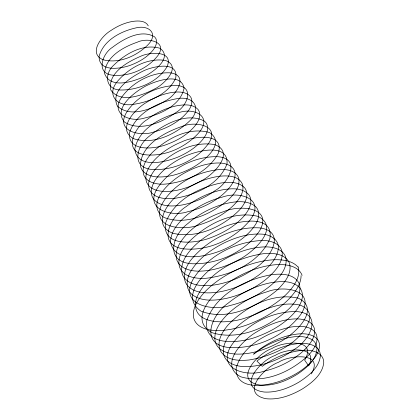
<?xml version="1.0" encoding="UTF-8"?>
<svg xmlns="http://www.w3.org/2000/svg" width="420" height="420" viewBox="0 0 420 420"><rect width="100%" height="100%" fill="white"/><g stroke="black" fill="none" stroke-linecap="round" stroke-linejoin="round"><path stroke-width="0.63" d="M311.346 373.879C324.676 351.341 288.787 355.215 278.523 362.297C265.555 366.55 239.148 393.178 265.844 398.69C278.733 400.129 291.501 395.294 302.463 388.889C311.845 382.841 322.387 374.671 323.746 362.786C323.962 352.096 310.842 349.356 302.431 350.369C287.868 351.598 273.977 357.704 262.29 366.319L256.925 361.058C268.994 351.54 283.679 344.862 299.082 343.529C307.493 342.515 320.607 345.256 320.392 355.94C319.032 367.82 308.495 375.989 299.119 382.032C288.614 388.211 276.518 392.774 264.159 392.028C235.305 388.217 261.182 359.825 275.184 355.451C284.965 348.7 319.515 344.232 308.716 365.894L304.663 360.181C317.998 337.643 282.109 341.512 271.84 348.595C257.833 352.968 231.945 381.376 260.81 385.187C273.966 385.938 286.818 380.84 297.785 373.931C306.611 367.815 316.895 359.441 317.032 347.755C315.683 336.987 302.111 335.701 293.528 336.866C278.938 338.719 265.062 345.098 253.585 354.212C263.603 345.329 275.793 338.909 288.75 335.564C297.759 333.569 308.826 331.884 316.522 338.252C322.675 344.348 318.218 353.855 313.472 359.336C305.713 368.576 295.139 375.06 284.088 379.649C270.149 385.581 235.709 392.653 236.103 368.393C242.55 344.988 268.464 331.963 290.535 327.112C298.967 325.862 310.112 325.19 315.683 332.997C319.977 341.213 313.42 350.107 307.865 355.866C290.456 371.926 264.49 383.985 240.728 376.782C218.138 364.928 243.406 339.292 256.762 331.847C268.165 324.791 281.106 319.615 294.604 318.917C301.885 318.612 311.724 320.15 314.276 328.167C316.229 338.021 308.291 346.406 301.597 352.501C290.861 361.625 277.82 367.946 264.122 371.175C247.144 377.149 216.683 369.611 230.895 346.19C244.892 324.933 270.769 311.483 296.142 311.53C324.077 313.31 309.55 340.31 294.693 349.172C283.08 357.698 269.467 363.626 255.218 365.915C245.71 367.19 234.418 367.432 226.947 360.423C220.101 353.356 223.991 342.374 229.199 335.575C237.022 325.017 248.131 317.326 259.88 311.708C271.525 306.458 284.566 302.458 297.433 304.621C304.679 305.408 311.598 312.018 309.519 319.709C301.119 343.828 272.438 356.249 248.929 360.003C239.216 360.969 226.826 360.544 220.841 351.535C215.849 342.305 222.117 331.795 228.223 324.802C245.784 306.658 272.643 292.278 298.389 298.2C322.586 309.892 292.042 336.037 279.137 342.374C266.406 349.372 252.095 354.233 237.442 354.123C228.947 354.029 218.243 351.283 215.355 342.195C212.725 331.233 220.668 321.2 227.939 313.934C238.938 303.502 252.604 296 267.13 291.764C283.789 285.127 316.88 289.558 300.778 314.465C284.413 336.273 255.948 349.225 228.769 347.524C198.912 344.264 211.696 314.391 228.328 303.041C240.272 293.276 254.504 286.219 269.603 282.965C279.61 281.164 292.32 279.825 299.969 288.01C306.044 296.273 299.675 306.847 293.837 313.294C284.293 323.736 271.777 331.102 258.652 336.116C242.902 342.836 202.75 348.532 206.824 320.355C216.326 293.947 245.921 279.153 272.087 274.612C281.4 273.572 294.147 273.719 299.05 283.306C302.474 292.698 295.549 301.954 289.411 308.432C269.635 326.818 239.484 341.077 212.336 332.776C186.349 319.116 215.817 290.152 230.638 281.122C244.23 272.307 259.791 265.965 276.05 264.684C285.395 264.117 298.106 265.372 302.137 275.32M148.271 25.867C145.593 20.549 138.474 20.68 133.387 21.315C125.255 22.538 117.558 25.977 110.796 30.597C101.903 35.752 87.638 53.45 103.215 59.792C118.991 63.903 136.059 56.285 147.389 45.381C159.322 33.926 149.011 24.334 135.392 28.025C120.393 31.468 103.451 40.446 99.104 56.291C98.679 72.917 122.126 68.702 131.849 64.706C139.886 61.504 147.656 56.868 153.111 50.022C155.967 46.515 158.424 40.609 154.628 36.871C141.083 28.807 123.569 38.892 112.523 47.271C102.176 53.723 95.256 73.631 112.97 75.233C129.727 76.666 147.394 68.912 157.794 55.708C168.394 41.207 146.995 37.385 137.345 42.173C123.27 47.04 105.058 56.879 104.648 73.694C110.549 89.287 133.135 81.627 144.134 76.608C152.57 72.566 173.56 57.713 159.894 48.242C143.462 43.517 126.063 53.282 114.497 64.475C103.472 73.836 105.21 90.773 122.042 90.011C139.198 89.786 157.6 81.816 166.929 66.964C174.484 50.243 149.242 51.87 140.542 56.354C127.523 61.892 107.41 73.085 110.775 89.964C120.383 104.076 142.879 95.162 154.786 88.872C163.569 84.788 182.558 66.528 165.312 60.417C147.515 57.666 129.428 67.609 117.973 80.74C105.556 94.652 117.159 107.31 133.439 104.339C149.945 101.992 168.357 94.007 175.702 78.104C178.883 60.244 152.213 66.533 143.425 70.912C131.534 76.65 109.751 90.269 117.422 106.155C130.825 118.304 152.281 108.775 165.491 100.79C175.597 96.054 189.74 75.17 170.168 72.833C151.436 71.998 132.557 82.173 121.674 97.225C109.904 113.652 129.617 122.519 143.63 118.277C159.542 114.576 180.506 105.898 184.097 88.085C180.863 71.862 155.384 81.197 146.05 85.853C134.962 91.739 112.502 108.082 124.64 122.22C140.894 132.09 162.215 122.267 176.169 112.392C188.176 105.32 195.153 84.845 174.468 85.544C155.211 86.531 135.476 96.978 125.685 113.888C116.183 132.421 141.955 136.689 154.224 131.828C164.766 129.082 174.82 124.063 182.957 116.77C187.64 112.282 193.022 106.213 191.678 99.209C189.467 92.3 180.737 91.597 174.62 92.138C164.593 93.13 155.038 97.062 146.548 102.38C135.755 108.481 115.757 129.014 133.707 138.731C152.859 144.827 173.943 135.166 188.144 122.341C202.671 109.767 194.933 94.988 176.337 98.8C157.358 102.223 136.563 113.027 129.686 132.106C126.588 152.644 155.704 149.063 167.365 144.223C177.555 140.443 187.336 134.773 194.492 126.467C198.261 122.031 202.094 114.954 198.077 109.51C192.507 103.509 183.188 104.601 175.901 105.945C165.438 108.25 155.573 113.075 147.105 119.611C135.056 126.672 122.435 150.811 143.997 154.602C164.021 157.269 184.826 147.903 198.34 133.313C213.071 116.902 195.158 107.462 179.413 112.413C160.865 117.248 138.989 128.573 134.799 148.948C136.93 169.559 166.204 162.094 178.637 156.776C188.491 152.371 198.067 146.27 204.33 137.287C207.774 132.678 209.601 124.892 204.204 120.96C186.17 111.946 163.648 124.467 149.599 135.944C136.054 146.034 130.52 168.478 153.51 169.596C174.636 170.137 196.948 160.204 209.108 142.637C220.159 124.367 193.52 121.17 182.044 126.441C164.955 132.101 140.495 145.1 140.464 165.779C141.876 173.959 151.226 176.899 158.482 176.957C169.496 177.177 180.311 173.806 190.087 168.913C200.624 163.868 227.257 144.307 209.685 132.626C189.011 126.436 166.945 138.563 152.24 152.576C146.727 158.503 140.847 166.987 143.96 175.423C147.315 182.71 156.371 184.333 163.595 184.217C184.805 182.789 207.931 172.657 218.327 153.258C225.015 131.696 192.785 136.379 181.954 141.781C171.313 146.076 161.317 152.387 153.647 160.997C148.712 166.735 143.766 174.773 146.727 182.542C150.559 190.638 160.892 191.84 168.84 191.378C180.432 190.554 191.636 186.485 201.621 180.653C212.767 175.355 236.14 152.303 214.52 144.559C192.292 140.91 169.57 153.169 155.122 169.481C150.218 175.487 145.714 184.832 150.853 192.019C156.398 198.781 166.173 199.154 174.211 198.429C195.048 195.216 219.135 184.821 227.036 163.805C228.564 141.876 194.612 151.373 183.813 156.881C172.83 162.167 162.372 169.486 155.505 179.734C151.494 185.572 149.037 194.523 154.549 200.256C161.821 207.128 172.94 206.483 182.117 204.981C194.03 202.703 205.396 197.684 215.197 190.554C228.596 183.136 241.852 157.883 216.851 156.634C193.662 156.571 170.079 168.961 157.274 188.344C144.06 209.911 171.985 217.177 187.798 211.701C200.56 208.766 212.714 202.928 222.747 194.486C228.847 189.005 235.667 181.865 235.074 173.03C233.762 164.614 223.634 162.608 216.51 163.018C204.671 163.579 193.289 167.905 183.104 173.77C170.21 180.931 144.386 203.611 163.816 217.387C186.029 225.992 211.197 214.253 228.291 199.836C233.972 194.334 240.434 186.884 238.744 178.364C236.423 170.709 227.062 169.192 220.154 169.47C196.712 171.559 172.221 184.222 161.159 205.658C151.798 229.283 185.283 230.696 199.458 224.8C212.158 220.936 224.27 214.478 233.767 205.112C239.048 199.616 245.054 191.788 242.246 183.729C238.14 175.497 227.22 175.397 219.287 176.284C206.876 177.959 195.079 183.031 184.69 189.924C171.434 197.337 149.079 223.871 172.72 233.221C196.675 238.996 222.306 227.11 239.164 210.331C244.351 204.666 250.1 195.4 244.828 188.039C238.812 181.33 228.622 181.923 220.474 183.089C198.177 187.803 173.759 200.487 165.575 223.062C161.768 248.089 197.39 243.348 211.444 237.416C223.871 232.722 235.788 225.708 244.466 215.492C249.081 209.99 253.664 201.264 248.724 194.581C241.92 187.184 230.491 188.407 221.534 190.013C208.745 192.749 196.675 198.566 186.296 206.483C171.843 215.371 155.662 243.773 182.317 248.703C207.38 251.753 233.62 239.72 249.664 220.6C266.422 198.854 239.757 190.916 222.474 197.059C208.703 200.54 195.752 207.312 185.073 216.683C177.917 223.309 170.515 231.798 170.594 242.12C175.051 265.041 209.265 255.791 223.666 249.553C235.615 244.13 247.212 236.644 254.746 225.666C258.925 219.98 261.051 210.472 254.473 205.653C245.301 199.511 233.326 201.679 223.303 204.225C210.347 207.968 198.161 214.505 188.029 223.414C171.638 235.468 164.719 262.568 192.586 263.776C218.169 264.264 245.133 252.079 259.707 230.701C273.305 206.325 238.297 205.049 224.028 211.517C210.242 216.027 197.264 223.498 187.084 233.898C180.81 240.613 174.295 249.711 176.631 259.408C179.718 269.131 191.483 271.42 200.419 271.147C213.875 270.716 226.947 266.233 238.675 259.807C251.391 253.585 281.536 228.008 257.891 216.332C232.344 210.336 205.684 224.679 188.202 242.613C182.054 249.611 175.718 260.101 180.621 269.409C185.913 277.756 197.08 278.796 206.062 278.281C230.837 275.389 259.208 262.999 269.798 238.964C274.664 212.767 235.321 221.366 222.406 227.64C209.181 233.425 196.644 241.736 187.887 253.381C182.847 260.111 178.7 270.265 184.28 277.882C191.572 286.519 204.346 286.282 214.594 284.933C228.533 282.739 241.862 277.132 253.491 269.194C268.112 261.466 288.53 231.94 259.775 227.887C233.473 226.259 207.091 240.046 190.727 260.232C185.236 267.341 181.031 278.817 188.134 286.298C195.919 293.727 207.795 293.48 217.765 292.163C232.853 289.763 247.259 283.495 259.56 274.481C267.865 268.012 276.665 259.912 278.318 248.971C279.631 239.531 269.456 234.134 261.319 234.113C248.073 233.347 235.042 237.594 223.277 243.348C210.578 249.89 198.392 258.725 190.916 271.152C186.454 278.14 184.936 288.897 192.187 294.646C201.999 302.022 215.402 300.625 226.721 298.305C240.812 295.013 254.221 288.661 265.582 279.678C273.641 272.864 282.891 263.865 282.193 252.42C280.901 243.422 270.501 240.413 262.689 240.455C235.195 241.537 206.876 256.132 192.628 280.088C179.503 305.251 212.667 311.409 229.96 305.524C245.159 301.949 259.618 294.913 271.535 284.792C278.801 278.197 286.886 269.598 286.12 259.035C284.529 248.966 272.454 246.472 263.891 246.918C249.779 247.517 236.187 252.609 224.012 259.55C209.003 267.76 177.566 295.045 200.881 311.094C226.884 321.363 257.565 306.805 277.41 289.826C284.413 282.996 292.761 273.137 289.233 262.658C284.996 253.806 273.551 252.919 264.931 253.507C237.547 257.003 208.241 271.892 196.518 298.032C188.601 326.723 229.331 323.951 245.679 317.861C260.395 313.226 274.334 305.65 285.595 295.034C292.84 287.81 301.061 277.783 298.226 266.837M301.061 275.709A58.349 27.436 -25.8 0 1 225.939 330.052A58.349 27.436 -25.8 0 1 210.273 286.703A58.349 27.436 -25.8 0 1 297.917 267.01"/></g></svg>
